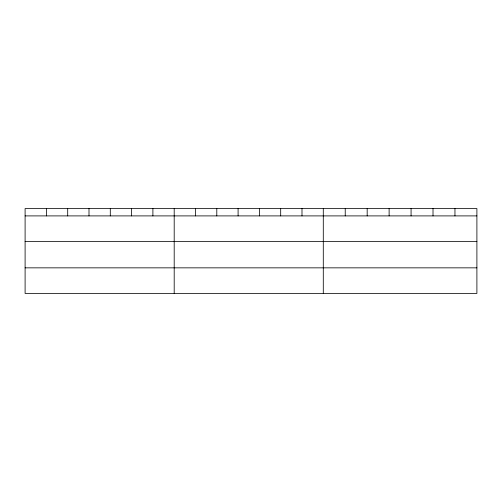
<?xml version="1.0" encoding="UTF-8"?>
<svg xmlns="http://www.w3.org/2000/svg" width="502" height="502" viewBox="0 0 502 502"><rect width="100%" height="100%" fill="white"/><g stroke="black" fill="none" stroke-linecap="round" stroke-linejoin="round"><path stroke-width="0.75" d="M476.9 241.487L476.9 208.562L25.1 208.562L25.1 293.438L476.9 293.438L476.9 241.487L25.1 241.487M25.1 215.904L476.9 215.904M25.1 267.848L476.9 267.848M454.956 208.562L454.956 215.904M433.013 208.562L433.013 215.904M411.069 208.562L411.069 215.904M389.119 208.562L389.119 215.904M367.175 208.562L367.175 215.904M345.232 208.562L345.232 215.904M323.288 208.562L323.288 293.438M301.991 208.562L301.991 215.904M280.687 208.562L280.687 215.904M259.39 208.562L259.39 215.904M238.092 208.562L238.092 215.904M216.795 208.562L216.795 215.904M195.491 208.562L195.491 215.904M174.194 208.562L174.194 293.438M152.897 208.562L152.897 215.904M131.593 208.562L131.593 215.904M110.296 208.562L110.296 215.904M88.998 208.562L88.998 215.904M67.701 208.562L67.701 215.904M46.397 208.562L46.397 215.904"/></g></svg>
